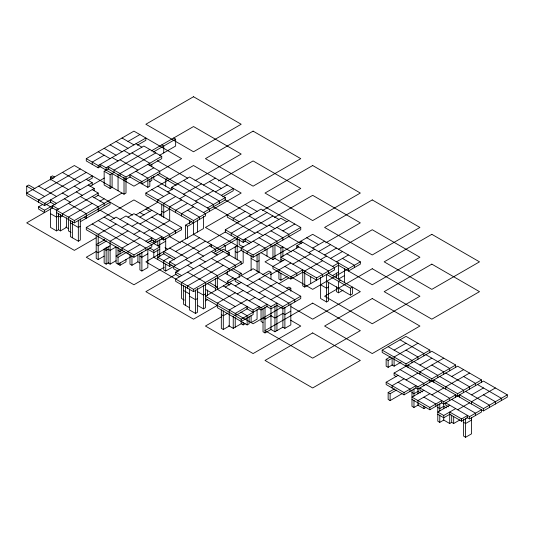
<?xml version="1.0" encoding="UTF-8"?>
<svg xmlns="http://www.w3.org/2000/svg" width="534" height="534" viewBox="0 0 534 534"><rect width="100%" height="100%" fill="white"/><g stroke="black" fill="none" stroke-linecap="round" stroke-linejoin="round"><path stroke-width="0.8" d="M50.884 202.019L44.576 205.657L26.7 195.337L26.7 186.166L28.689 185.018L34.997 188.662M50.53 180.051L50.53 176.994L52.519 175.846L54.622 177.061M86.281 158.651L133.941 131.13L181.607 158.651L133.941 186.166L86.281 158.651L86.281 160.941L98.196 167.823L100.999 166.201M44.576 189.603L80.32 168.964M104.15 155.207L92.235 162.089L92.235 164.379M127.986 141.45L139.901 134.568M86.281 172.409L38.615 199.923L38.615 202.219M137.445 145.161L145.855 140.302L145.855 138.012L98.196 165.527L98.196 167.823M92.235 185.018L92.235 182.728L44.576 210.242L44.576 212.539L38.615 209.094L38.615 206.805L42.82 204.375M100.178 166.675L100.178 164.379L106.139 167.823L143.873 146.036L161.742 156.355L161.742 158.651L149.827 165.527L149.827 163.237L131.958 152.918M88.03 180.565L92.235 178.142L92.235 175.846L44.576 203.367L44.576 205.657M112.093 173.557L112.093 187.314L110.111 188.462L104.15 185.018L104.15 171.26L108.943 168.497M149.827 149.473L114.082 170.112L114.082 172.409L110.111 174.698L104.15 171.26M52.285 208.086L26.7 222.858L74.359 250.373L96.027 237.864M89.892 186.373L104.33 178.036M151.229 150.962L193.522 126.545L241.181 154.059L194.963 180.746M153.218 152.103L175.646 139.154L175.646 146.036L159.526 155.341M56.491 210.242L94.224 188.462L94.224 190.751M155.788 152.918L120.037 173.557L120.037 175.846M93.991 197.767L98.196 195.337L98.196 193.048L62.445 213.687L62.445 215.976L60.462 217.124L58.473 215.976L56.491 217.124L50.53 213.687M125.997 179.284L108.122 168.964L108.122 166.675L125.997 176.994L161.742 156.355M124.015 180.432L130.203 176.861M92.235 203.367L68.405 217.124L68.405 219.414M141.884 174.698L153.799 167.823M99.945 201.205L104.15 198.781M50.53 208.827L50.53 227.444L56.491 230.882L58.473 229.733L60.462 230.882L66.416 227.444L66.416 217.732M125.997 176.994L125.997 193.048L124.015 194.196L74.359 165.527L26.7 193.048L74.359 220.562L122.026 193.048M56.491 212.539L74.359 222.858L110.111 202.219L110.111 204.509L80.32 221.71M149.827 181.58L151.816 180.432L151.816 177.195M80.32 226.296L78.338 227.444L70.388 222.858M147.845 164.379L159.759 171.26L159.759 173.557L141.884 183.876L141.884 181.58L129.969 174.698L129.969 176.994L147.845 187.314L149.827 186.166L149.827 179.284M167.703 178.142L165.714 179.284L165.714 186.166M104.15 217.124L151.816 244.639L151.816 246.935L133.941 257.254L86.281 229.733L86.281 227.444L133.941 199.923L181.607 227.444L181.607 229.733L163.731 240.053L161.628 238.838M145.855 193.048L193.522 165.527L241.181 193.048L193.522 220.562L145.855 193.048L145.855 195.337L193.522 222.858M110.111 220.562L116.065 217.124L155.788 240.053L161.742 236.615L161.742 238.912M70.388 220.429L70.388 236.615L78.338 241.201L80.32 240.053L80.32 219.013M171.674 189.603L171.674 187.314L189.55 176.994L225.295 197.633L225.295 199.923L203.447 212.539M120.037 219.414L125.997 215.976L163.731 237.763L163.731 240.053M167.703 191.9L173.663 188.462M116.065 224.006L98.196 234.319L98.196 244.172M127.986 217.124L133.941 213.687L169.685 234.319L169.685 236.615M169.685 193.048L157.77 199.923L157.77 202.219L135.93 214.828M122.026 227.444L127.986 224.006M139.901 217.124L151.816 210.242M175.646 196.485L163.731 203.367L163.731 217.391M104.617 239.786L96.207 244.639L98.196 245.787L106.606 240.934M183.589 194.189L201.465 183.87M131.958 226.296L137.912 222.858M179.618 198.781L185.578 195.337M203.447 185.018L215.362 178.142M127.986 230.882L110.111 241.201L110.111 264.136L108.122 262.988L108.122 246.801M139.901 224.006L157.77 213.687M181.607 199.923L169.685 206.805L169.685 220.429M96.387 251.414L86.281 257.254L133.941 284.769L164.272 267.26M159.579 214.935L161.742 213.687M169.685 209.101L163.731 212.539L161.742 211.391M218.433 180.953L253.096 160.941L300.762 188.462L262.488 210.556M110.111 245.787L98.196 252.669L96.207 251.521M133.941 234.319L139.901 230.882M187.561 203.367L175.646 210.242L175.646 212.539M195.504 201.071L213.38 190.751M96.207 234.927L96.207 258.403L98.196 259.551L104.15 256.106M143.873 233.178L149.827 229.733M191.532 205.657L197.493 202.219M215.362 191.9L227.284 185.018M139.901 237.763L122.026 248.083L122.026 250.373M151.816 230.882L169.685 220.562M193.522 206.805L181.607 213.687L181.607 215.976M122.687 249.992L120.037 251.521L118.054 250.373M124.482 251.254L116.065 256.106L118.054 257.254L126.465 252.395M221.323 195.337L233.238 188.462L233.238 190.751L222.725 196.826M104.15 248.824L104.15 262.988L106.139 264.136L108.789 262.608M139.901 244.639L127.986 251.521L127.986 253.817M145.855 241.201L151.816 237.763L151.816 240.053L147.184 242.73M110.111 264.136L116.065 260.692M207.419 207.953L225.295 197.633M132.072 256.04L118.054 264.136L118.054 257.254M86.281 227.444L133.941 254.958L181.607 227.444M185.578 238.912L185.578 225.148L191.532 221.71M104.15 249.231L106.139 250.373L108.122 249.231L110.111 250.373L116.065 246.935L116.065 262.988L120.037 265.278L125.997 261.84L125.997 259.411M187.561 238.438L187.561 226.296L205.436 215.976L205.436 213.687L157.77 186.166M165.714 241.201L157.77 245.787L157.77 240.934M147.845 253.817L141.884 257.254L139.901 256.106M149.593 247.95L153.799 250.373L159.759 246.935L149.947 241.268M129.969 254.197L129.969 264.136L131.958 265.278L137.912 261.84L139.901 262.988M159.759 249.231L153.799 252.669L147.491 249.024M164.078 253.61L157.77 257.254L179.618 269.864M139.901 253.677L139.901 269.864L141.884 271.012L147.845 267.574L147.845 248.957M175.646 251.521L199.476 237.763M245.153 211.391L233.238 218.273L233.238 220.562M170.039 257.054L163.731 260.692L163.731 269.864L165.714 271.012L211.391 244.639L211.391 246.935M153.799 250.373L153.799 257.254L169.685 266.426L169.685 261.84L205.436 241.201M207.239 242.456L225.295 232.03L225.295 229.733L261.039 209.094L278.915 219.414M169.685 266.426L171.794 265.211M267 212.539L231.255 233.178L231.255 235.467M179.618 276.745L175.646 274.449L175.646 272.16L235.227 237.763M272.961 215.976L237.209 236.615L237.209 259.951M176.187 274.142L145.855 291.651L193.522 319.172L217.351 305.408M213.26 252.736L237.209 238.912M274.403 217.438L312.677 195.337L360.337 222.858L325.673 242.87M214.895 254.084L223.312 249.231L229.266 252.669L229.266 254.958L181.607 282.479L181.607 298.533L184.25 300.061M223.312 251.521L175.646 279.042L175.646 281.331L193.522 291.651L243.17 262.988L243.17 250.846M225.295 229.733L243.17 240.053L280.904 218.273L286.858 221.71M226.696 251.861L237.209 245.787M225.295 232.03L243.17 242.349L245.273 241.134M227.164 253.884L229.266 252.669M288.847 220.562L241.181 248.083L241.181 250.373L253.096 257.254L300.762 229.733L300.762 227.444L253.096 199.923L205.436 227.444L253.096 254.958L300.762 227.444M241.842 249.992L237.209 252.669L235.227 251.521M223.312 265.278L187.561 285.917L187.561 288.213M259.057 244.639L247.142 251.521L247.142 253.817M282.887 230.882L294.801 224.006M203.447 216.45L203.447 228.592L145.855 261.84L193.522 289.361L241.181 261.84L241.181 264.136M259.057 260.692L257.068 261.84L251.113 258.403M280.904 248.083L280.904 261.84L274.943 258.403L274.943 244.639L280.904 248.083L282.887 246.935L282.887 256.647M197.493 298.533L195.504 299.681L189.55 296.236M205.436 293.947L203.447 295.088L197.493 291.651M206.952 283.354L215.362 288.213L217.351 287.065L208.941 282.206M227.284 283.627L227.284 281.331L233.238 277.894M230.788 269.597L239.199 274.449L241.181 273.308L241.181 275.597L288.847 303.118L288.847 305.408M225.295 287.065L231.255 283.627M261.039 252.669L272.961 259.551L274.943 258.403M296.791 248.083L296.791 245.787L302.745 242.349M205.436 300.822L207.419 299.681M298.773 246.935L280.904 257.254L316.649 277.894L338.496 265.278M235.227 285.917L241.181 282.479M247.142 279.042L259.057 272.16M284.876 259.544L272.961 266.426L272.961 268.722L290.83 279.042L302.745 272.16M189.55 288.954L189.55 309.994L195.504 313.438L197.493 312.29L197.493 288.413M197.493 305.408L203.447 308.852L205.436 307.704L205.436 282.479L187.561 272.16M262.675 274.656L268.989 271.012L270.972 272.16L270.972 279.042M235.227 292.799L217.351 303.118L217.351 307.704L247.142 324.899L249.124 323.758L249.124 316.609M247.142 285.917L270.972 272.16M312.677 248.083L324.592 241.201M237.209 293.947L243.17 290.503M270.431 274.763L277.653 270.598M290.83 262.988L278.915 269.864L278.915 279.042L280.904 280.183L287.212 276.545M308.705 252.669L314.659 249.231M292.819 264.136L310.688 253.817M247.142 292.799L253.096 289.361M318.638 251.521L330.553 244.639M247.142 299.674L229.266 309.994L229.266 326.047L223.312 329.491L221.323 328.343L221.323 309.727M259.057 292.799L276.932 282.479M324.592 254.958L336.507 248.083M221.323 316.876L205.436 326.047L253.096 353.568L300.762 326.047L290.65 320.213M227.945 313.058L223.312 315.727L221.323 314.586M249.124 300.822L255.085 297.385M278.735 283.728L288.847 277.894M320.62 259.544L326.581 256.106M338.316 249.331L372.258 229.733L419.918 257.254L372.258 284.769L338.609 265.345M322.609 260.692L304.734 271.012L304.734 287.065L302.745 285.917L302.745 269.864L290.83 276.745L290.83 279.042M259.057 299.674L265.011 296.236M330.553 258.403L342.468 251.521M286.745 288.28L288.847 287.065L290.83 288.213L290.83 291.27M199.476 265.278L217.351 275.597L217.351 289.361L253.096 309.994L259.057 306.556L259.057 308.852L241.181 319.172L205.436 298.533M270.972 299.674L290.83 288.213M336.507 261.84L348.422 254.958M223.312 285.917L261.039 307.704L267 304.267L267 306.556L261.039 309.994L258.937 308.786M332.535 266.426L338.496 262.988L338.496 279.042L344.45 275.597M241.181 321.461L253.096 314.586L253.096 309.994M228.605 325.667L233.238 328.343L241.181 323.758L243.17 324.906L245.153 323.758M227.284 281.331L270.972 306.556L276.932 303.118L276.932 305.408L270.972 308.852L266.766 306.423M304.734 287.065L334.524 269.864L334.524 267.574L296.791 245.787M332.188 275.804L338.496 272.16M300.762 296.236L253.096 323.758L205.436 296.236L253.096 268.722L300.762 296.236L300.762 298.533L282.887 308.852L276.579 305.208M360.337 261.84L312.677 289.361L265.011 261.84L312.677 234.319L360.337 261.84L360.337 264.136L348.422 271.012L348.422 268.722L300.762 241.201L300.762 243.497M270.972 315.727L265.011 319.172L263.028 318.024M328.564 287.065L326.581 288.213L320.62 284.769M340.478 280.183L338.496 281.331L338.496 292.799L336.507 291.651L336.507 286.798M290.83 311.142L284.876 314.586L282.887 313.438L274.943 318.024L270.311 315.347M263.028 308.312L263.028 331.781L265.011 332.929L270.972 329.491L270.972 306.556M338.496 292.799L343.128 290.122M270.311 329.104L274.943 331.781L282.887 327.195L284.876 328.343L290.83 324.906L290.83 303.859M320.62 277.486L320.62 298.533L326.581 301.97L328.564 300.822L328.564 282.206M326.581 301.97L326.581 274.449L350.411 288.213L352.393 287.065L352.393 293.947L350.411 295.088L326.581 281.331M441.645 402.803L443.747 404.018L483.47 381.082L507.3 394.846L507.3 397.136L483.47 410.893L382.184 352.42L382.184 350.124L406.014 336.367L429.85 350.124L429.85 352.42M394.099 350.124L406.014 343.249M392.35 364.896L388.145 367.325L386.155 366.177L386.155 359.302L390.361 356.872M386.155 359.302L388.145 360.443L392.35 358.02M417.935 343.249L394.099 357.006L394.099 366.177L392.116 365.029L392.116 358.154M394.099 366.177L401.107 362.132M382.184 350.124L406.014 363.888L429.85 350.124M396.201 376.563L394.099 375.349L394.099 373.059L431.832 351.272L455.662 365.029L455.662 367.325M386.155 382.231L404.031 392.55L415.946 385.668L415.946 387.964L404.031 394.846L386.155 384.527L386.155 382.231L398.07 375.349M419.918 365.029L431.832 358.154M404.031 378.793L392.116 385.668L392.116 387.964M406.014 379.941L417.935 373.059M443.747 358.154L419.918 371.911L419.918 374.207M402.042 393.698L390.127 400.573L388.145 399.432L388.145 392.55L394.452 388.906M388.145 392.55L390.127 393.698L396.435 390.054M394.099 373.059L417.935 386.816L429.85 379.941L429.85 382.231M408.003 367.325L408.003 365.029L431.832 378.793L455.662 365.029M418.596 391.021L413.963 393.698L411.974 392.55M423.889 390.254L411.974 397.136L429.85 407.455L441.765 400.573L441.765 402.87L429.85 409.752L411.974 399.432M451.691 376.497L463.612 369.621M429.85 393.698L417.935 400.573L417.935 405.166L423.889 408.603L425.878 407.455M431.832 394.846L443.747 387.964M469.566 373.059L445.736 386.816L445.736 389.112M411.974 390.12L411.974 406.307L413.963 407.455L418.596 404.779M422.721 391.876L419.918 390.254L419.918 387.964L443.747 401.722L455.662 394.846L455.662 397.136M433.822 382.231L433.822 379.941L457.651 393.698L481.481 379.941L481.481 382.231M449.708 405.159L437.793 412.041L443.747 415.479L455.662 408.603M471.555 394.846L483.47 387.964M450.055 414.13L443.747 417.775L437.793 414.337M457.651 409.752L469.566 402.87M495.385 387.964L471.555 401.722L471.555 404.018M437.793 404.218L437.793 421.213L439.776 422.361L443.747 420.071L449.708 423.509L451.691 422.361L453.68 423.509L459.988 419.864M449.708 423.509L449.708 412.041L461.623 418.923L467.584 415.479L467.584 417.775L461.623 421.213L449.708 414.337M448.54 406.781L445.736 405.159L445.736 402.87L469.566 416.627L481.481 409.752L481.481 412.041L469.566 418.923L466.763 417.301M459.64 397.136L459.64 394.846L483.47 408.603L507.3 394.846M471.555 420.071L465.595 423.509L463.612 422.361M463.612 419.123L463.612 436.118L465.595 437.266L471.555 433.828L471.555 417.641M173.663 138.012L175.646 139.154M161.742 144.888L163.731 146.036L163.731 152.918M209.408 181.58L221.323 188.462M306.716 237.763L318.638 244.639M342.468 258.403L354.382 265.278L354.382 267.574M245.153 204.509L257.068 211.391M135.93 143.739L141.884 147.184M122.026 138.012L133.941 144.888M276.932 227.444L288.847 234.319L288.847 236.615M157.41 160.734L187.741 178.243M224.934 199.716L251.113 214.828M268.989 225.148L274.943 228.592M288.126 236.202L301.123 243.704M249.124 215.976L267 226.296M116.065 141.45L127.986 148.332M183.589 180.432L219.341 201.071L219.341 203.367M270.972 230.882L282.887 237.763L282.887 240.053M124.015 150.621L129.969 154.059M110.111 144.888L122.026 151.769M159.292 173.283L177.515 183.803M177.635 183.87L213.38 204.509L213.38 206.805M265.011 234.319L276.932 241.201L276.932 243.497L291.37 251.834M292.819 250.373L328.564 271.012L328.564 273.308L360.337 291.651L312.677 319.172L291.01 306.663M157.303 174.431L176.233 185.358M213.019 206.598L239.199 221.71M257.068 232.03L263.028 235.467M255.085 233.178L227.284 217.124L227.284 214.828M104.15 148.332L116.065 155.207M171.674 187.314L209.408 209.094L209.408 211.391M259.057 237.763L270.972 244.639L270.972 246.935M286.858 253.817L322.609 274.449L322.609 276.745M120.037 159.793L137.912 170.112M172.028 189.81L153.799 179.284L153.799 176.227M112.093 157.503L118.054 160.941M135.93 171.26L147.845 178.142L147.845 187.314M98.196 151.769L110.111 158.651M253.096 241.201L265.011 248.083L265.011 250.373M251.113 242.349L245.153 238.912L245.153 241.201M280.904 259.544L283.007 260.759M302.631 272.093L316.649 280.183L316.649 277.894M244.806 241.001L249.785 243.878M151.816 189.603L163.731 196.485M187.561 210.242L199.476 217.124L199.476 219.414M284.876 266.426L296.791 273.308L296.791 275.597M481.481 379.941L457.651 366.177L417.935 389.112L415.832 387.898M243.404 247.068L239.199 244.639L239.199 239.292M400.059 339.804L423.889 353.568L423.889 355.858M425.878 354.716L449.708 368.473L449.708 370.763M463.612 376.497L475.527 383.379L475.527 385.668M477.509 384.527L501.339 398.284L501.339 400.573M223.312 244.639L225.295 245.787L225.295 250.373M406.014 350.124L417.935 357.006L417.935 359.302M431.832 365.029L443.747 371.911L443.747 374.207M445.736 373.059L469.566 386.816L469.566 389.112M483.47 394.846L495.385 401.722L495.385 404.018M185.578 225.148L187.561 226.296M193.522 234.319L241.181 261.84M388.145 346.686L411.974 360.443L411.974 362.74M413.963 361.591L437.793 375.349L437.793 377.645M439.776 376.497L463.612 390.254L463.612 392.55M465.595 391.402L489.424 405.159L489.424 407.455M145.855 209.094L150.061 211.524M209.408 245.787L215.362 249.231L215.362 251.521M86.281 179.284L92.235 182.728M151.816 217.124L175.646 230.882L175.646 233.178M211.391 251.521L217.351 254.958M223.312 258.403L235.227 265.278L235.227 267.574M259.057 279.042L294.801 299.674L294.801 301.97M139.901 212.539L144.107 214.968M88.264 185.018L94.224 188.462M232.771 268.448L241.181 273.308M62.445 172.409L80.32 182.728M92.235 189.603L98.196 193.048M181.607 241.201L199.476 251.521M211.391 258.403L229.266 268.722L229.266 271.012M97.835 195.13L132.499 215.142M168.964 236.202L180.519 242.87M197.493 252.669L203.447 256.106M400.059 369.621L423.889 383.379L423.889 385.668M425.878 384.527L449.708 398.284L449.708 400.573M451.691 399.432L475.527 413.189L475.527 415.479M74.359 186.166L80.32 189.603M92.235 196.485L104.15 203.367L104.15 205.657M199.476 258.403L205.436 261.84M225.181 273.241L282.887 306.556L282.887 327.195M239.432 283.761L235.227 281.331L235.227 279.042M50.53 176.994L53.333 178.61M76.349 191.9L82.309 195.337M50.53 179.284L68.405 189.603M80.32 196.485L98.196 206.805L98.196 211.391M169.685 248.083L187.561 258.403M417.935 391.402L420.578 392.931M446.397 407.836L443.747 406.307L439.776 408.603L437.793 407.455M99.638 209.929L114.803 218.686M151.583 239.92L155.788 242.349L155.788 240.053M164.993 247.663L167.883 249.331M185.578 259.544L191.532 262.988M217.351 277.894L229.627 284.982M398.07 382.231L409.985 389.112L409.985 391.402M423.889 397.136L435.804 404.018L435.804 406.307M62.445 193.048L68.405 196.485M175.646 258.403L163.731 251.521L163.731 253.817L174.244 259.884M187.561 265.278L193.522 268.722M64.434 198.781L70.388 202.219M38.615 186.166L56.491 196.485M68.405 203.367L86.281 213.687L86.281 218.273L84.292 217.124M98.196 220.562L145.855 248.083L145.855 250.373M169.685 261.84L175.646 265.278M246.788 308.645L253.096 312.29M178.296 271.392L173.663 268.722L173.663 266.426M26.7 186.166L44.576 196.485M56.491 203.367L50.53 199.923L50.53 202.219L55.162 204.896M92.235 224.006L127.986 244.639M175.646 272.16L181.607 275.597M205.55 289.428L235.227 306.556M263.028 322.609L261.039 321.461L261.039 307.704M240.834 312.09L247.142 315.727L247.142 324.899M58.473 209.094L52.519 205.657L52.519 207.953M38.615 206.805L44.576 210.242M183.589 290.503L189.55 293.947M65.755 227.063L68.405 228.592M71.055 232.41L68.405 230.882L68.405 219.554M189.55 307.704L183.589 304.267L183.589 285.65M483.47 408.603L483.47 410.893M469.566 416.627L469.566 418.923M465.595 418.649L465.595 437.266M461.623 418.923L461.623 421.213M457.651 393.698L457.651 395.988M453.68 416.627L453.68 423.509M451.691 415.078L451.691 422.361M443.747 401.722L443.747 408.737M443.747 415.479L443.747 420.071M439.776 403.744L439.776 411.033M439.776 415.078L439.776 422.361M431.832 378.793L431.832 381.082M429.85 407.455L429.85 409.752M423.889 406.174L423.889 408.603M417.935 386.816L417.935 393.832M413.963 388.839L413.963 396.128M413.963 400.173L413.963 407.455M406.014 363.888L406.014 366.177M404.031 392.55L404.031 394.846M390.127 393.698L390.127 400.573M388.145 360.443L388.145 367.325M350.411 288.213L350.411 295.088M344.45 268.315L344.45 282.887M336.507 273.034L336.507 277.894M310.688 276.338L310.688 283.627M284.876 307.297L284.876 328.343M280.904 273.308L280.904 280.183M276.932 305.548L276.932 330.633M274.943 305.882L274.943 331.781M272.961 245.787L272.961 259.551M267 248.824L267 256.106M265.011 307.03L265.011 332.929M259.057 253.41L259.057 272.834M257.068 254.558L257.068 271.552M257.068 309.46L257.068 319.172L251.113 322.609L251.113 315.327M253.096 254.958L253.096 257.254M251.113 255.165L251.113 270.544M243.17 240.053L243.17 242.349M243.17 322.476L243.17 324.906M241.181 319.172L241.181 323.758M239.199 274.449L239.199 277.513M235.227 246.668L235.227 258.803M235.227 317.483L235.227 327.195M233.238 316.201L233.238 328.343M227.284 271.392L227.284 274.456M223.312 310.875L223.312 329.491M215.362 278.501L215.362 286.591M215.362 288.213L215.362 290.503M207.419 289.969L207.419 295.629M203.447 285.376L203.447 308.852M197.493 219.888L197.493 232.03M195.504 289.962L195.504 313.438M193.522 220.562L193.522 235M193.522 289.361L193.522 291.651M189.55 220.562L189.55 223.799M185.578 286.798L185.578 305.408M165.714 238.771L165.714 250.913M165.714 264.136L165.714 271.012M161.742 204.108L161.742 216.25M159.759 239.786L159.759 256.781M157.77 249.832L157.77 259.551M153.799 240.26L153.799 243.497M151.816 164.245L151.816 166.675M141.884 252.395L141.884 271.012M137.912 254.558L137.912 261.84M133.941 254.958L133.941 257.254M131.958 256.38L131.958 265.278M124.015 177.195L124.015 194.196M120.037 249.091L120.037 253.95M120.037 262.855L120.037 265.278M118.054 174.565L118.054 190.751M118.054 247.135L118.054 255.232M110.111 174.698L110.111 188.462M106.139 167.823L106.139 170.112M106.139 247.135L106.139 264.136M104.15 239.112L104.15 240.727M98.196 245.787L98.196 259.551M78.338 220.162L78.338 241.201M74.359 220.562L74.359 222.858M72.377 221.577L72.377 237.763M60.462 214.695L60.462 230.882M58.473 213.547L58.473 229.733M56.491 209.842L56.491 230.882M193.522 96.734L145.855 124.248L193.522 151.769L241.181 124.248L193.522 96.734M253.096 131.13L205.436 158.651L253.096 186.166L300.762 158.651L253.096 131.13M312.677 165.527L265.011 193.048L312.677 220.562L360.337 193.048L312.677 165.527M372.258 199.923L324.592 227.444L372.258 254.958L419.918 227.444L372.258 199.923M247.142 306.556L235.227 313.438L235.227 315.727L247.142 308.852L247.142 306.556M312.677 303.118L265.011 330.633L312.677 358.154L360.337 330.633L312.677 303.118M372.258 268.722L324.592 296.236L372.258 323.758L419.918 296.236L372.258 268.722M431.832 234.319L384.173 261.84L431.832 289.361L479.499 261.84L431.832 234.319M312.677 332.929L265.011 360.443L312.677 387.964L360.337 360.443L312.677 332.929M372.258 298.533L324.592 326.047L372.258 353.568L419.918 326.047L372.258 298.533M431.832 264.136L384.173 291.651L431.832 319.172L479.499 291.651L431.832 264.136"/></g></svg>
